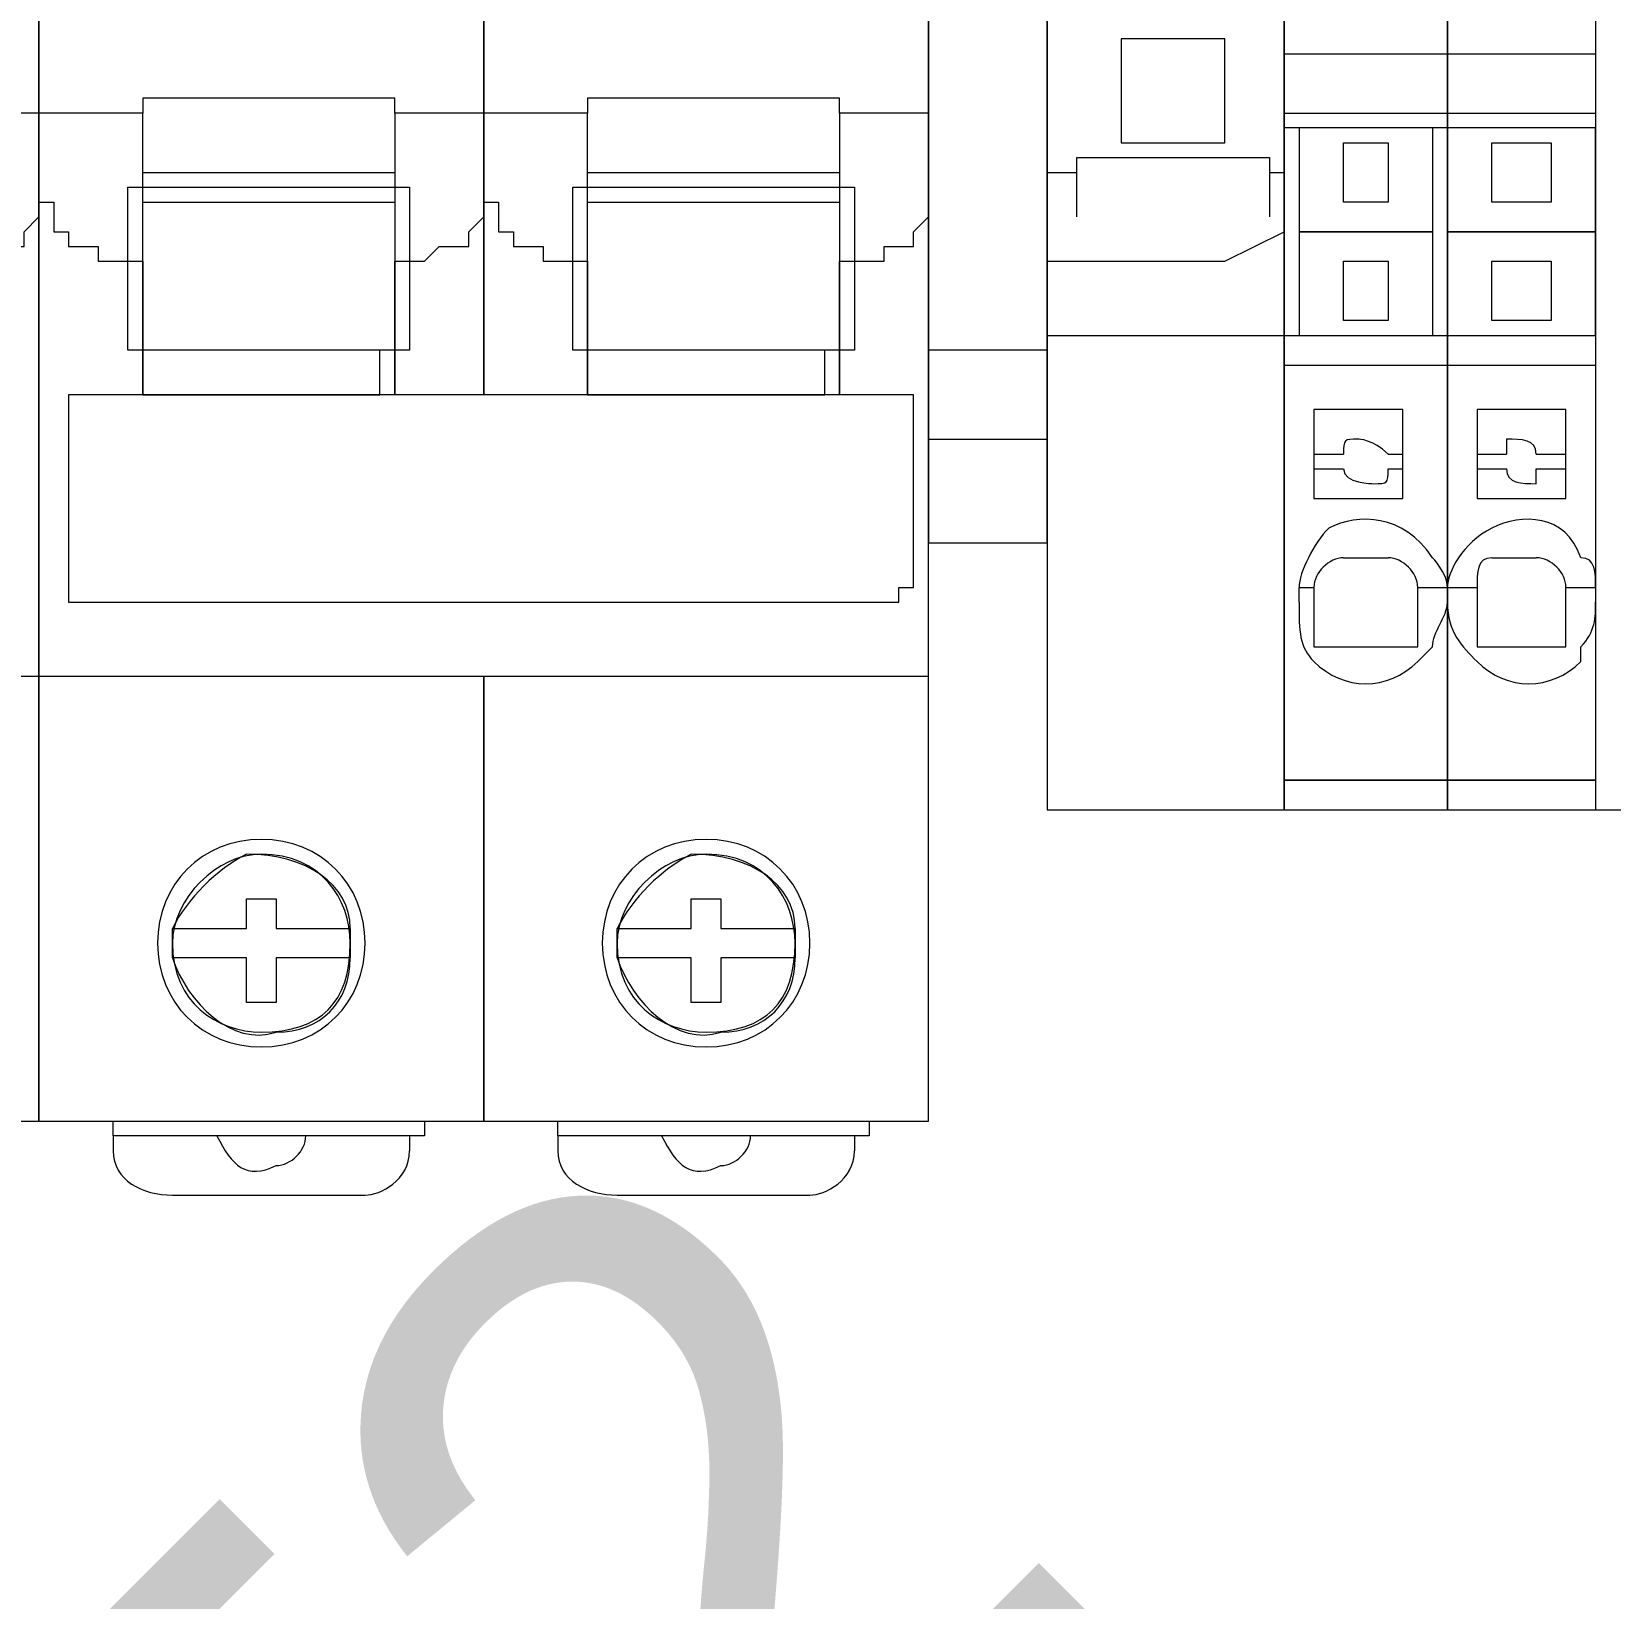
# Model space of a CAD drawing. Header units: millimetres. Extents: x 1004 to 59588, y 686 to 38112.
# Drawn here: x 17898.6 to 17961.3, y 12332.8 to 12395 of the extents above; entities that cross this region are included whole.
import ezdxf

# ---------------------------------------------------------------- set-up
doc = ezdxf.new("R2010")
doc.units = ezdxf.units.MM
doc.layers.add('PDF4_Geometry', color=7, linetype='Continuous')
doc.layers.add('PDF4_Text', color=7, linetype='Continuous')
doc.styles.add('PDF Arial', font='arial.ttf')

msp = doc.modelspace()

# ---------------------------------------------------------------- linework, layer by layer
at = {"layer": 'PDF4_Geometry', "lineweight": 0}
for points in [[(17863.635, 12412.359), (17881.282, 12412.359), (17881.282, 12391.771), (17881.282, 12380.595), (17881.282, 12391.771), (17881.282, 12412.359), (17898.929, 12412.359), (17916.576, 12412.359), (17916.576, 12391.771), (17916.576, 12412.359), (17916.576, 12414.124), (17916.576, 12432.359), (17898.929, 12432.359), (17898.929, 12351.771), (17898.929, 12432.359), (17881.282, 12432.359), (17881.282, 12414.124), (17898.929, 12414.124), (17916.576, 12414.124), (17916.576, 12412.359), (17934.223, 12412.359)], [(17934.223, 12369.418), (17916.576, 12369.418), (17916.576, 12351.771), (17934.223, 12351.771), (17934.223, 12432.359), (17916.576, 12432.359), (17916.576, 12414.124), (17934.223, 12414.124)], [(17948.341, 12394.124), (17954.811, 12394.124), (17960.694, 12394.124)], [(17913.047, 12391.771), (17913.047, 12392.359), (17903.047, 12392.359), (17903.047, 12391.771)], [(17930.694, 12391.771), (17930.694, 12392.359), (17920.694, 12392.359), (17920.694, 12391.771)], [(17898.929, 12390.595), (17898.929, 12390.006), (17898.929, 12389.418), (17898.929, 12388.83), (17898.929, 12388.242), (17899.517, 12388.242), (17899.517, 12387.654), (17899.517, 12387.065), (17900.106, 12387.065), (17900.106, 12386.477), (17900.694, 12386.477), (17901.282, 12386.477), (17901.282, 12385.889), (17901.87, 12385.889), (17902.459, 12385.889), (17903.047, 12385.889), (17903.047, 12380.595), (17903.047, 12385.889), (17903.047, 12391.771), (17898.929, 12391.771)], [(17934.223, 12391.771), (17934.223, 12391.183), (17934.223, 12390.595)], [(17948.341, 12391.771), (17954.811, 12391.771), (17960.694, 12391.771)], [(17938.929, 12382.948), (17948.341, 12382.948), (17954.811, 12382.948), (17960.694, 12382.948), (17960.694, 12387.065), (17954.811, 12387.065), (17960.694, 12387.065), (17960.694, 12391.183), (17954.811, 12391.183), (17948.341, 12391.183)], [(17948.929, 12391.183), (17948.929, 12387.065), (17948.929, 12382.948)], [(17954.223, 12391.183), (17954.223, 12387.065), (17954.223, 12382.948)], [(17954.811, 12391.183), (17954.811, 12387.065), (17954.811, 12382.948)], [(17898.929, 12390.595), (17898.929, 12390.595)], [(17898.929, 12390.595), (17898.929, 12390.595)], [(17898.929, 12390.595), (17898.929, 12390.595)], [(17916.576, 12390.595), (17916.576, 12390.595)], [(17916.576, 12390.595), (17916.576, 12390.595)], [(17934.223, 12390.595), (17934.223, 12390.595)], [(17934.223, 12390.595), (17934.223, 12390.595)], [(17898.929, 12390.006), (17898.929, 12390.006)], [(17898.929, 12390.006), (17898.929, 12390.006)], [(17898.929, 12390.006), (17898.929, 12390.006)], [(17916.576, 12390.006), (17916.576, 12390.006)], [(17916.576, 12390.006), (17916.576, 12390.006)], [(17916.576, 12390.006), (17916.576, 12390.006)], [(17934.223, 12390.006), (17934.223, 12390.006)], [(17934.223, 12390.006), (17934.223, 12390.006)], [(17940.106, 12387.654), (17940.106, 12390.006), (17947.753, 12390.006), (17947.753, 12387.654)], [(17898.929, 12389.418), (17898.929, 12389.418)], [(17898.929, 12389.418), (17898.929, 12389.418)], [(17898.929, 12389.418), (17898.929, 12389.418)], [(17903.047, 12389.418), (17913.047, 12389.418)], [(17916.576, 12389.418), (17916.576, 12389.418)], [(17916.576, 12389.418), (17916.576, 12389.418)], [(17916.576, 12389.418), (17916.576, 12389.418)], [(17920.694, 12389.418), (17930.694, 12389.418)], [(17934.223, 12389.418), (17934.223, 12389.418)], [(17938.929, 12389.418), (17940.106, 12389.418)], [(17947.753, 12389.418), (17948.341, 12389.418)], [(17898.929, 12388.83), (17898.929, 12388.83)], [(17898.929, 12388.83), (17898.929, 12388.83)], [(17898.929, 12388.83), (17898.929, 12388.83)], [(17898.929, 12388.83), (17898.929, 12388.83)], [(17903.047, 12382.359), (17902.459, 12382.359), (17902.459, 12388.83), (17913.635, 12388.83), (17913.635, 12382.359), (17913.047, 12382.359), (17912.459, 12382.359), (17903.047, 12382.359), (17903.047, 12380.595), (17912.459, 12380.595), (17912.459, 12382.359)], [(17903.047, 12388.83), (17913.047, 12388.83)], [(17916.576, 12388.83), (17916.576, 12388.83)], [(17916.576, 12388.83), (17916.576, 12388.83)], [(17916.576, 12388.83), (17916.576, 12388.83)], [(17916.576, 12388.83), (17916.576, 12388.83)], [(17920.694, 12382.359), (17920.106, 12382.359), (17920.106, 12388.83), (17931.282, 12388.83), (17931.282, 12382.359), (17930.694, 12382.359), (17930.106, 12382.359), (17920.694, 12382.359), (17920.694, 12380.595), (17930.106, 12380.595), (17930.106, 12382.359)], [(17920.694, 12388.83), (17930.694, 12388.83)], [(17934.223, 12388.83), (17934.223, 12388.83)], [(17934.223, 12388.83), (17934.223, 12388.83)], [(17898.929, 12388.242), (17898.929, 12388.242)], [(17898.929, 12388.242), (17898.929, 12388.242)], [(17898.929, 12388.242), (17898.929, 12388.242)], [(17903.047, 12388.242), (17913.047, 12388.242)], [(17916.576, 12388.242), (17916.576, 12388.242)], [(17916.576, 12388.242), (17916.576, 12388.242)], [(17916.576, 12388.242), (17916.576, 12388.242)], [(17920.694, 12388.242), (17930.694, 12388.242)], [(17934.223, 12388.242), (17934.223, 12388.242)], [(17934.223, 12388.242), (17934.223, 12388.242)], [(17898.929, 12387.654), (17898.929, 12387.654)], [(17898.929, 12387.654), (17898.929, 12387.654)], [(17899.517, 12387.654), (17899.517, 12387.654)], [(17899.517, 12387.654), (17899.517, 12387.654)], [(17916.576, 12387.654), (17916.576, 12387.654)], [(17916.576, 12387.654), (17916.576, 12387.654)], [(17917.164, 12387.654), (17917.164, 12387.654)], [(17917.164, 12387.654), (17917.164, 12387.654)], [(17934.223, 12387.654), (17934.223, 12387.654)], [(17934.223, 12387.654), (17934.223, 12387.654)], [(17899.517, 12387.065), (17899.517, 12387.065)], [(17899.517, 12387.065), (17899.517, 12387.065)], [(17915.988, 12387.065), (17915.988, 12387.065)], [(17915.988, 12387.065), (17915.988, 12387.065)], [(17915.988, 12387.065), (17915.988, 12387.065)], [(17917.164, 12387.065), (17917.164, 12387.065)], [(17917.164, 12387.065), (17917.164, 12387.065)], [(17933.635, 12387.065), (17933.635, 12387.065)], [(17933.635, 12387.065), (17933.635, 12387.065)], [(17933.635, 12387.065), (17933.635, 12387.065)], [(17938.929, 12385.889), (17945.988, 12385.889), (17948.341, 12387.065)], [(17900.106, 12386.477), (17900.106, 12386.477)], [(17900.106, 12386.477), (17900.106, 12386.477)], [(17900.694, 12386.477), (17900.694, 12386.477)], [(17900.694, 12386.477), (17900.694, 12386.477)], [(17914.811, 12386.477), (17914.811, 12386.477)], [(17915.4, 12386.477), (17915.4, 12386.477)], [(17915.4, 12386.477), (17915.4, 12386.477)], [(17915.4, 12386.477), (17915.4, 12386.477)], [(17917.753, 12386.477), (17917.753, 12386.477)], [(17917.753, 12386.477), (17917.753, 12386.477)], [(17918.341, 12386.477), (17918.341, 12386.477)], [(17918.341, 12386.477), (17918.341, 12386.477)], [(17932.459, 12386.477), (17932.459, 12386.477)], [(17933.047, 12386.477), (17933.047, 12386.477)], [(17933.047, 12386.477), (17933.047, 12386.477)], [(17933.047, 12386.477), (17933.047, 12386.477)], [(17901.282, 12385.889), (17901.282, 12385.889)], [(17901.87, 12385.889), (17901.87, 12385.889)], [(17902.459, 12385.889), (17902.459, 12385.889)], [(17903.047, 12385.889), (17903.047, 12385.889)], [(17913.047, 12385.889), (17913.047, 12385.889)], [(17913.047, 12385.889), (17913.047, 12385.889)], [(17913.635, 12385.889), (17913.635, 12385.889)], [(17914.223, 12385.889), (17914.223, 12385.889)], [(17914.223, 12385.889), (17914.223, 12385.889)], [(17918.929, 12385.889), (17918.929, 12385.889)], [(17919.517, 12385.889), (17919.517, 12385.889)], [(17920.106, 12385.889), (17920.106, 12385.889)], [(17920.694, 12385.889), (17920.694, 12385.889)], [(17930.694, 12385.889), (17930.694, 12385.889)], [(17930.694, 12385.889), (17930.694, 12385.889)], [(17931.282, 12385.889), (17931.282, 12385.889)], [(17931.87, 12385.889), (17931.87, 12385.889)], [(17903.047, 12382.359), (17903.047, 12382.359)], [(17920.694, 12382.359), (17920.694, 12382.359)], [(17948.341, 12381.771), (17954.811, 12381.771), (17960.694, 12381.771)], [(17949.517, 12378.242), (17950.694, 12378.242)], [(17950.694, 12378.242), (17950.694, 12378.242)], [(17950.694, 12378.242), (17950.694, 12378.242)], [(17950.694, 12378.242), (17950.694, 12378.242)], [(17950.694, 12378.242), (17950.694, 12378.242)], [(17950.694, 12378.242), (17950.694, 12378.242)], [(17950.694, 12378.242), (17950.694, 12378.242)], [(17950.694, 12378.242), (17950.694, 12378.242)], [(17950.694, 12378.242), (17950.694, 12378.242)], [(17950.694, 12378.242), (17950.694, 12378.242)], [(17950.694, 12378.242), (17950.694, 12378.242)], [(17950.694, 12378.242), (17950.694, 12378.242)], [(17950.694, 12378.242), (17950.694, 12378.242)], [(17950.694, 12378.242), (17950.694, 12378.242)], [(17950.694, 12378.242), (17950.694, 12378.242)], [(17950.694, 12378.242), (17950.694, 12378.242)], [(17950.694, 12378.242), (17950.694, 12378.242)], [(17950.694, 12378.242), (17950.694, 12378.242)], [(17950.694, 12378.242), (17950.694, 12378.242)], [(17950.694, 12378.242), (17950.694, 12378.242)], [(17950.694, 12378.242), (17950.694, 12378.242)], [(17950.694, 12378.242), (17950.694, 12378.242)], [(17950.694, 12378.242), (17950.694, 12378.242)], [(17950.694, 12378.242), (17950.694, 12378.242)], [(17950.694, 12378.242), (17950.694, 12378.242)], [(17950.694, 12378.242), (17950.694, 12378.242)], [(17950.694, 12378.242), (17950.694, 12378.242)], [(17950.694, 12378.242), (17950.694, 12378.242)], [(17950.694, 12378.242), (17950.694, 12378.242)], [(17950.694, 12378.242), (17950.694, 12378.242)], [(17950.694, 12378.242), (17950.694, 12378.242)], [(17950.694, 12378.242), (17950.694, 12378.242)], [(17950.694, 12378.242), (17950.694, 12378.242)], [(17950.694, 12378.242), (17950.694, 12378.242)], [(17950.694, 12378.242), (17950.694, 12378.242)], [(17950.694, 12378.242), (17950.694, 12378.242)], [(17950.694, 12378.242), (17950.694, 12378.242)], [(17950.694, 12378.242), (17950.694, 12378.242)], [(17950.694, 12378.242), (17950.694, 12378.242)], [(17950.694, 12378.242), (17950.694, 12378.242)], [(17950.694, 12378.242), (17950.694, 12378.242)], [(17950.694, 12378.242), (17950.694, 12378.242)], [(17950.694, 12378.242), (17950.694, 12378.242)], [(17950.694, 12378.242), (17950.694, 12378.242)], [(17950.694, 12378.242), (17950.694, 12378.242)], [(17950.694, 12378.242), (17950.694, 12378.242)], [(17950.694, 12378.242), (17950.694, 12378.242)], [(17950.694, 12378.242), (17950.694, 12378.242)], [(17950.694, 12378.242), (17950.694, 12378.242)], [(17950.694, 12378.242), (17950.694, 12378.242)], [(17950.694, 12378.242), (17950.694, 12378.242)], [(17950.694, 12378.242), (17950.694, 12378.242)], [(17950.694, 12378.242), (17950.694, 12378.242)], [(17950.694, 12378.242), (17950.694, 12378.242)], [(17950.694, 12378.242), (17950.694, 12378.242)], [(17950.694, 12378.242), (17950.694, 12378.242)], [(17950.694, 12378.242), (17950.694, 12378.242)], [(17950.694, 12378.242), (17950.694, 12378.242)], [(17950.694, 12378.242), (17950.694, 12378.242)], [(17950.694, 12378.242), (17950.694, 12378.242)], [(17950.694, 12378.242), (17950.694, 12378.242)], [(17950.694, 12378.242), (17950.694, 12378.242)], [(17950.694, 12378.242), (17950.694, 12378.242)], [(17950.694, 12378.242), (17950.694, 12378.242)], [(17950.694, 12378.242), (17950.694, 12378.242)], [(17950.694, 12378.242), (17950.694, 12378.242)], [(17950.694, 12378.242), (17950.694, 12378.242)], [(17950.694, 12378.242), (17950.694, 12378.242)], [(17950.694, 12378.242), (17950.694, 12378.242)], [(17950.694, 12378.242), (17950.694, 12378.242)], [(17950.694, 12378.242), (17950.694, 12378.242)], [(17950.694, 12378.242), (17950.694, 12378.242)], [(17950.694, 12378.242), (17950.694, 12378.242)], [(17950.694, 12378.242), (17950.694, 12378.242)], [(17950.694, 12378.242), (17950.694, 12378.242)], [(17950.694, 12378.242), (17950.694, 12378.242)], [(17950.694, 12378.242), (17950.694, 12378.242)], [(17950.694, 12378.242), (17950.694, 12378.242)], [(17950.694, 12378.242), (17950.694, 12378.242)], [(17950.694, 12378.242), (17950.694, 12378.242)], [(17950.694, 12378.242), (17950.694, 12378.242)], [(17952.459, 12378.242), (17953.047, 12378.242)], [(17952.459, 12378.242), (17952.459, 12378.242)], [(17952.459, 12378.242), (17952.459, 12378.242)], [(17952.459, 12378.242), (17952.459, 12378.242)], [(17952.459, 12378.242), (17952.459, 12378.242)], [(17952.459, 12378.242), (17952.459, 12378.242)], [(17952.459, 12378.242), (17952.459, 12378.242)], [(17952.459, 12378.242), (17952.459, 12378.242)], [(17952.459, 12378.242), (17952.459, 12378.242)], [(17952.459, 12378.242), (17952.459, 12378.242)], [(17952.459, 12378.242), (17952.459, 12378.242)], [(17952.459, 12378.242), (17952.459, 12378.242)], [(17952.459, 12378.242), (17952.459, 12378.242)], [(17952.459, 12378.242), (17952.459, 12378.242)], [(17952.459, 12378.242), (17952.459, 12378.242)], [(17952.459, 12378.242), (17952.459, 12378.242)], [(17952.459, 12378.242), (17952.459, 12378.242)], [(17952.459, 12378.242), (17952.459, 12378.242)], [(17952.459, 12378.242), (17952.459, 12378.242)], [(17952.459, 12378.242), (17952.459, 12378.242)], [(17952.459, 12378.242), (17952.459, 12378.242)], [(17952.459, 12378.242), (17952.459, 12378.242)], [(17952.459, 12378.242), (17952.459, 12378.242)], [(17952.459, 12378.242), (17952.459, 12378.242)], [(17952.459, 12378.242), (17952.459, 12378.242)], [(17952.459, 12378.242), (17952.459, 12378.242)], [(17952.459, 12378.242), (17952.459, 12378.242)], [(17952.459, 12378.242), (17952.459, 12378.242)], [(17952.459, 12378.242), (17952.459, 12378.242)], [(17952.459, 12378.242), (17952.459, 12378.242)], [(17952.459, 12378.242), (17952.459, 12378.242)], [(17952.459, 12378.242), (17952.459, 12378.242)], [(17952.459, 12378.242), (17952.459, 12378.242)], [(17952.459, 12378.242), (17952.459, 12378.242)], [(17952.459, 12378.242), (17952.459, 12378.242)], [(17952.459, 12378.242), (17952.459, 12378.242)], [(17952.459, 12378.242), (17952.459, 12378.242)], [(17952.459, 12378.242), (17952.459, 12378.242)], [(17952.459, 12378.242), (17952.459, 12378.242)], [(17952.459, 12378.242), (17952.459, 12378.242)], [(17952.459, 12378.242), (17952.459, 12378.242)], [(17952.459, 12378.242), (17952.459, 12378.242)], [(17952.459, 12378.242), (17952.459, 12378.242)], [(17952.459, 12378.242), (17952.459, 12378.242)], [(17952.459, 12378.242), (17952.459, 12378.242)], [(17952.459, 12378.242), (17952.459, 12378.242)], [(17952.459, 12378.242), (17952.459, 12378.242)], [(17952.459, 12378.242), (17952.459, 12378.242)], [(17952.459, 12378.242), (17952.459, 12378.242)], [(17952.459, 12378.242), (17952.459, 12378.242)], [(17952.459, 12378.242), (17952.459, 12378.242)], [(17952.459, 12378.242), (17952.459, 12378.242)], [(17952.459, 12378.242), (17952.459, 12378.242)], [(17952.459, 12378.242), (17952.459, 12378.242)], [(17952.459, 12378.242), (17952.459, 12378.242)], [(17952.459, 12378.242), (17952.459, 12378.242)], [(17952.459, 12378.242), (17952.459, 12378.242)], [(17952.459, 12378.242), (17952.459, 12378.242)], [(17952.459, 12378.242), (17952.459, 12378.242)], [(17952.459, 12378.242), (17952.459, 12378.242)], [(17952.459, 12378.242), (17952.459, 12378.242)], [(17952.459, 12378.242), (17952.459, 12378.242)], [(17952.459, 12378.242), (17952.459, 12378.242)], [(17952.459, 12378.242), (17952.459, 12378.242)], [(17952.459, 12378.242), (17952.459, 12378.242)], [(17952.459, 12378.242), (17952.459, 12378.242)], [(17952.459, 12378.242), (17952.459, 12378.242)], [(17952.459, 12378.242), (17952.459, 12378.242)], [(17952.459, 12378.242), (17952.459, 12378.242)], [(17952.459, 12378.242), (17952.459, 12378.242)], [(17952.459, 12378.242), (17952.459, 12378.242)], [(17952.459, 12378.242), (17952.459, 12378.242)], [(17952.459, 12378.242), (17952.459, 12378.242)], [(17952.459, 12378.242), (17952.459, 12378.242)], [(17952.459, 12378.242), (17952.459, 12378.242)], [(17952.459, 12378.242), (17952.459, 12378.242)], [(17952.459, 12378.242), (17952.459, 12378.242)], [(17952.459, 12378.242), (17952.459, 12378.242)], [(17952.459, 12378.242), (17952.459, 12378.242)], [(17952.459, 12378.242), (17952.459, 12378.242)], [(17952.459, 12378.242), (17952.459, 12378.242)], [(17955.988, 12378.242), (17956.576, 12378.242), (17957.164, 12378.242)], [(17956.576, 12378.242), (17956.576, 12378.242)], [(17956.576, 12378.242), (17956.576, 12378.242)], [(17956.576, 12378.242), (17956.576, 12378.242)], [(17956.576, 12378.242), (17956.576, 12378.242)], [(17956.576, 12378.242), (17956.576, 12378.242)], [(17956.576, 12378.242), (17956.576, 12378.242)], [(17956.576, 12378.242), (17956.576, 12378.242)], [(17956.576, 12378.242), (17956.576, 12378.242)], [(17956.576, 12378.242), (17956.576, 12378.242)], [(17956.576, 12378.242), (17956.576, 12378.242)], [(17956.576, 12378.242), (17956.576, 12378.242)], [(17956.576, 12378.242), (17956.576, 12378.242)], [(17956.576, 12378.242), (17956.576, 12378.242)], [(17956.576, 12378.242), (17956.576, 12378.242)], [(17956.576, 12378.242), (17956.576, 12378.242)], [(17956.576, 12378.242), (17956.576, 12378.242)], [(17956.576, 12378.242), (17956.576, 12378.242)], [(17956.576, 12378.242), (17956.576, 12378.242)], [(17956.576, 12378.242), (17956.576, 12378.242)], [(17956.576, 12378.242), (17956.576, 12378.242)], [(17956.576, 12378.242), (17956.576, 12378.242)], [(17956.576, 12378.242), (17956.576, 12378.242)], [(17956.576, 12378.242), (17956.576, 12378.242)], [(17956.576, 12378.242), (17956.576, 12378.242)], [(17956.576, 12378.242), (17956.576, 12378.242)], [(17956.576, 12378.242), (17956.576, 12378.242)], [(17956.576, 12378.242), (17956.576, 12378.242)], [(17956.576, 12378.242), (17956.576, 12378.242)], [(17956.576, 12378.242), (17956.576, 12378.242)], [(17956.576, 12378.242), (17956.576, 12378.242)], [(17956.576, 12378.242), (17956.576, 12378.242)], [(17956.576, 12378.242), (17956.576, 12378.242)], [(17956.576, 12378.242), (17956.576, 12378.242)], [(17956.576, 12378.242), (17956.576, 12378.242)], [(17956.576, 12378.242), (17956.576, 12378.242)], [(17956.576, 12378.242), (17956.576, 12378.242)], [(17956.576, 12378.242), (17956.576, 12378.242)], [(17956.576, 12378.242), (17956.576, 12378.242)], [(17956.576, 12378.242), (17956.576, 12378.242)], [(17956.576, 12378.242), (17956.576, 12378.242)], [(17956.576, 12378.242), (17956.576, 12378.242)], [(17956.576, 12378.242), (17956.576, 12378.242)], [(17956.576, 12378.242), (17956.576, 12378.242)], [(17956.576, 12378.242), (17956.576, 12378.242)], [(17956.576, 12378.242), (17956.576, 12378.242)], [(17956.576, 12378.242), (17956.576, 12378.242)], [(17956.576, 12378.242), (17956.576, 12378.242)], [(17956.576, 12378.242), (17956.576, 12378.242)], [(17956.576, 12378.242), (17956.576, 12378.242)], [(17956.576, 12378.242), (17956.576, 12378.242)], [(17956.576, 12378.242), (17956.576, 12378.242)], [(17956.576, 12378.242), (17956.576, 12378.242)], [(17956.576, 12378.242), (17956.576, 12378.242)], [(17956.576, 12378.242), (17956.576, 12378.242)], [(17956.576, 12378.242), (17956.576, 12378.242)], [(17956.576, 12378.242), (17956.576, 12378.242)], [(17956.576, 12378.242), (17956.576, 12378.242)], [(17956.576, 12378.242), (17956.576, 12378.242)], [(17956.576, 12378.242), (17956.576, 12378.242)], [(17956.576, 12378.242), (17956.576, 12378.242)], [(17956.576, 12378.242), (17956.576, 12378.242)], [(17956.576, 12378.242), (17956.576, 12378.242)], [(17956.576, 12378.242), (17956.576, 12378.242)], [(17956.576, 12378.242), (17956.576, 12378.242)], [(17956.576, 12378.242), (17956.576, 12378.242)], [(17956.576, 12378.242), (17956.576, 12378.242)], [(17956.576, 12378.242), (17956.576, 12378.242)], [(17956.576, 12378.242), (17956.576, 12378.242)], [(17956.576, 12378.242), (17956.576, 12378.242)], [(17956.576, 12378.242), (17956.576, 12378.242)], [(17956.576, 12378.242), (17956.576, 12378.242)], [(17956.576, 12378.242), (17956.576, 12378.242)], [(17956.576, 12378.242), (17956.576, 12378.242)], [(17956.576, 12378.242), (17956.576, 12378.242)], [(17956.576, 12378.242), (17956.576, 12378.242)], [(17956.576, 12378.242), (17956.576, 12378.242)], [(17956.576, 12378.242), (17956.576, 12378.242)], [(17956.576, 12378.242), (17956.576, 12378.242)], [(17957.164, 12378.242), (17957.164, 12378.242)], [(17958.341, 12378.242), (17958.929, 12378.242), (17959.517, 12378.242)], [(17958.341, 12378.242), (17958.341, 12378.242)], [(17958.341, 12378.242), (17958.341, 12378.242)], [(17958.341, 12378.242), (17958.341, 12378.242)], [(17958.341, 12378.242), (17958.341, 12378.242)], [(17958.341, 12378.242), (17958.341, 12378.242)], [(17958.341, 12378.242), (17958.341, 12378.242)], [(17958.341, 12378.242), (17958.341, 12378.242)], [(17958.341, 12378.242), (17958.341, 12378.242)], [(17958.341, 12378.242), (17958.341, 12378.242)], [(17958.341, 12378.242), (17958.341, 12378.242)], [(17958.341, 12378.242), (17958.341, 12378.242)], [(17958.341, 12378.242), (17958.341, 12378.242)], [(17958.341, 12378.242), (17958.341, 12378.242)], [(17958.341, 12378.242), (17958.341, 12378.242)], [(17958.341, 12378.242), (17958.341, 12378.242)], [(17958.341, 12378.242), (17958.341, 12378.242)], [(17958.341, 12378.242), (17958.341, 12378.242)], [(17958.341, 12378.242), (17958.341, 12378.242)], [(17958.341, 12378.242), (17958.341, 12378.242)], [(17958.341, 12378.242), (17958.341, 12378.242)], [(17958.341, 12378.242), (17958.341, 12378.242)], [(17958.341, 12378.242), (17958.341, 12378.242)], [(17958.341, 12378.242), (17958.341, 12378.242)], [(17958.341, 12378.242), (17958.341, 12378.242)], [(17958.341, 12378.242), (17958.341, 12378.242)], [(17958.341, 12378.242), (17958.341, 12378.242)], [(17958.341, 12378.242), (17958.341, 12378.242)], [(17958.341, 12378.242), (17958.341, 12378.242)], [(17958.341, 12378.242), (17958.341, 12378.242)], [(17958.341, 12378.242), (17958.341, 12378.242)], [(17958.341, 12378.242), (17958.341, 12378.242)], [(17958.929, 12378.242), (17958.929, 12378.242)], [(17958.929, 12378.242), (17958.929, 12378.242)], [(17958.929, 12378.242), (17958.929, 12378.242)], [(17958.929, 12378.242), (17958.929, 12378.242)], [(17958.929, 12378.242), (17958.929, 12378.242)], [(17958.929, 12378.242), (17958.929, 12378.242)], [(17958.929, 12378.242), (17958.929, 12378.242)], [(17958.929, 12378.242), (17958.929, 12378.242)], [(17958.929, 12378.242), (17958.929, 12378.242)], [(17958.929, 12378.242), (17958.929, 12378.242)], [(17958.929, 12378.242), (17958.929, 12378.242)], [(17958.929, 12378.242), (17958.929, 12378.242)], [(17958.929, 12378.242), (17958.929, 12378.242)], [(17958.929, 12378.242), (17958.929, 12378.242)], [(17958.929, 12378.242), (17958.929, 12378.242)], [(17958.929, 12378.242), (17958.929, 12378.242)], [(17958.929, 12378.242), (17958.929, 12378.242)], [(17958.929, 12378.242), (17958.929, 12378.242)], [(17958.929, 12378.242), (17958.929, 12378.242)], [(17958.929, 12378.242), (17958.929, 12378.242)], [(17958.929, 12378.242), (17958.929, 12378.242)], [(17958.929, 12378.242), (17958.929, 12378.242)], [(17958.929, 12378.242), (17958.929, 12378.242)], [(17958.929, 12378.242), (17958.929, 12378.242)], [(17958.929, 12378.242), (17958.929, 12378.242)], [(17958.929, 12378.242), (17958.929, 12378.242)], [(17958.929, 12378.242), (17958.929, 12378.242)], [(17958.929, 12378.242), (17958.929, 12378.242)], [(17958.929, 12378.242), (17958.929, 12378.242)], [(17958.929, 12378.242), (17958.929, 12378.242)], [(17958.929, 12378.242), (17958.929, 12378.242)], [(17958.929, 12378.242), (17958.929, 12378.242)], [(17958.929, 12378.242), (17958.929, 12378.242)], [(17958.929, 12378.242), (17958.929, 12378.242)], [(17958.929, 12378.242), (17958.929, 12378.242)], [(17958.929, 12378.242), (17958.929, 12378.242)], [(17958.929, 12378.242), (17958.929, 12378.242)], [(17958.929, 12378.242), (17958.929, 12378.242)], [(17958.929, 12378.242), (17958.929, 12378.242)], [(17958.929, 12378.242), (17958.929, 12378.242)], [(17958.929, 12378.242), (17958.929, 12378.242)], [(17958.929, 12378.242), (17958.929, 12378.242)], [(17958.929, 12378.242), (17958.929, 12378.242)], [(17958.929, 12378.242), (17958.929, 12378.242)], [(17958.929, 12378.242), (17958.929, 12378.242)], [(17958.929, 12378.242), (17958.929, 12378.242)], [(17958.929, 12378.242), (17958.929, 12378.242)], [(17958.929, 12378.242), (17958.929, 12378.242)], [(17949.517, 12377.654), (17950.694, 12377.654)], [(17950.694, 12377.654), (17950.694, 12377.654)], [(17950.694, 12377.654), (17950.694, 12377.654)], [(17950.694, 12377.654), (17950.694, 12377.654)], [(17950.694, 12377.654), (17950.694, 12377.654)], [(17950.694, 12377.654), (17950.694, 12377.654)], [(17950.694, 12377.654), (17950.694, 12377.654)], [(17950.694, 12377.654), (17950.694, 12377.654)], [(17950.694, 12377.654), (17950.694, 12377.654)], [(17950.694, 12377.654), (17950.694, 12377.654)], [(17950.694, 12377.654), (17950.694, 12377.654)], [(17950.694, 12377.654), (17950.694, 12377.654)], [(17950.694, 12377.654), (17950.694, 12377.654)], [(17950.694, 12377.654), (17950.694, 12377.654)], [(17950.694, 12377.654), (17950.694, 12377.654)], [(17950.694, 12377.654), (17950.694, 12377.654)], [(17950.694, 12377.654), (17950.694, 12377.654)], [(17950.694, 12377.654), (17950.694, 12377.654)], [(17950.694, 12377.654), (17950.694, 12377.654)], [(17950.694, 12377.654), (17950.694, 12377.654)], [(17950.694, 12377.654), (17950.694, 12377.654)], [(17950.694, 12377.654), (17950.694, 12377.654)], [(17950.694, 12377.654), (17950.694, 12377.654)], [(17950.694, 12377.654), (17950.694, 12377.654)], [(17950.694, 12377.654), (17950.694, 12377.654)], [(17950.694, 12377.654), (17950.694, 12377.654)], [(17950.694, 12377.654), (17950.694, 12377.654)], [(17950.694, 12377.654), (17950.694, 12377.654)], [(17950.694, 12377.654), (17950.694, 12377.654)], [(17950.694, 12377.654), (17950.694, 12377.654)], [(17950.694, 12377.654), (17950.694, 12377.654)], [(17950.694, 12377.654), (17950.694, 12377.654)], [(17950.694, 12377.654), (17950.694, 12377.654)], [(17950.694, 12377.654), (17950.694, 12377.654)], [(17950.694, 12377.654), (17950.694, 12377.654)], [(17950.694, 12377.654), (17950.694, 12377.654)], [(17950.694, 12377.654), (17950.694, 12377.654)], [(17950.694, 12377.654), (17950.694, 12377.654)], [(17950.694, 12377.654), (17950.694, 12377.654)], [(17950.694, 12377.654), (17950.694, 12377.654)], [(17950.694, 12377.654), (17950.694, 12377.654)], [(17950.694, 12377.654), (17950.694, 12377.654)], [(17950.694, 12377.654), (17950.694, 12377.654)], [(17950.694, 12377.654), (17950.694, 12377.654)], [(17950.694, 12377.654), (17950.694, 12377.654)], [(17950.694, 12377.654), (17950.694, 12377.654)], [(17950.694, 12377.654), (17950.694, 12377.654)], [(17950.694, 12377.654), (17950.694, 12377.654)], [(17950.694, 12377.654), (17950.694, 12377.654)], [(17950.694, 12377.654), (17950.694, 12377.654)], [(17950.694, 12377.654), (17950.694, 12377.654)], [(17950.694, 12377.654), (17950.694, 12377.654)], [(17950.694, 12377.654), (17950.694, 12377.654)], [(17950.694, 12377.654), (17950.694, 12377.654)], [(17950.694, 12377.654), (17950.694, 12377.654)], [(17950.694, 12377.654), (17950.694, 12377.654)], [(17950.694, 12377.654), (17950.694, 12377.654)], [(17950.694, 12377.654), (17950.694, 12377.654)], [(17950.694, 12377.654), (17950.694, 12377.654)], [(17950.694, 12377.654), (17950.694, 12377.654)], [(17950.694, 12377.654), (17950.694, 12377.654)], [(17950.694, 12377.654), (17950.694, 12377.654)], [(17950.694, 12377.654), (17950.694, 12377.654)], [(17950.694, 12377.654), (17950.694, 12377.654)], [(17950.694, 12377.654), (17950.694, 12377.654)], [(17950.694, 12377.654), (17950.694, 12377.654)], [(17950.694, 12377.654), (17950.694, 12377.654)], [(17950.694, 12377.654), (17950.694, 12377.654)], [(17950.694, 12377.654), (17950.694, 12377.654)], [(17950.694, 12377.654), (17950.694, 12377.654)], [(17950.694, 12377.654), (17950.694, 12377.654)], [(17950.694, 12377.654), (17950.694, 12377.654)], [(17950.694, 12377.654), (17950.694, 12377.654)], [(17950.694, 12377.654), (17950.694, 12377.654)], [(17950.694, 12377.654), (17950.694, 12377.654)], [(17950.694, 12377.654), (17950.694, 12377.654)], [(17950.694, 12377.654), (17950.694, 12377.654)], [(17950.694, 12377.654), (17950.694, 12377.654)], [(17950.694, 12377.654), (17950.694, 12377.654)], [(17950.694, 12377.654), (17950.694, 12377.654)], [(17950.694, 12377.654), (17950.694, 12377.654)], [(17952.459, 12377.654), (17953.047, 12377.654)], [(17952.459, 12377.654), (17952.459, 12377.654)], [(17952.459, 12377.654), (17952.459, 12377.654)], [(17952.459, 12377.654), (17952.459, 12377.654)], [(17952.459, 12377.654), (17952.459, 12377.654)], [(17952.459, 12377.654), (17952.459, 12377.654)], [(17952.459, 12377.654), (17952.459, 12377.654)], [(17952.459, 12377.654), (17952.459, 12377.654)], [(17952.459, 12377.654), (17952.459, 12377.654)], [(17952.459, 12377.654), (17952.459, 12377.654)], [(17952.459, 12377.654), (17952.459, 12377.654)], [(17952.459, 12377.654), (17952.459, 12377.654)], [(17952.459, 12377.654), (17952.459, 12377.654)], [(17952.459, 12377.654), (17952.459, 12377.654)], [(17952.459, 12377.654), (17952.459, 12377.654)], [(17952.459, 12377.654), (17952.459, 12377.654)], [(17952.459, 12377.654), (17952.459, 12377.654)], [(17952.459, 12377.654), (17952.459, 12377.654)], [(17952.459, 12377.654), (17952.459, 12377.654)], [(17952.459, 12377.654), (17952.459, 12377.654)], [(17952.459, 12377.654), (17952.459, 12377.654)], [(17952.459, 12377.654), (17952.459, 12377.654)], [(17952.459, 12377.654), (17952.459, 12377.654)], [(17952.459, 12377.654), (17952.459, 12377.654)], [(17952.459, 12377.654), (17952.459, 12377.654)], [(17952.459, 12377.654), (17952.459, 12377.654)], [(17952.459, 12377.654), (17952.459, 12377.654)], [(17952.459, 12377.654), (17952.459, 12377.654)], [(17952.459, 12377.654), (17952.459, 12377.654)], [(17952.459, 12377.654), (17952.459, 12377.654)], [(17952.459, 12377.654), (17952.459, 12377.654)], [(17952.459, 12377.654), (17952.459, 12377.654)], [(17952.459, 12377.654), (17952.459, 12377.654)], [(17952.459, 12377.654), (17952.459, 12377.654)], [(17952.459, 12377.654), (17952.459, 12377.654)], [(17952.459, 12377.654), (17952.459, 12377.654)], [(17952.459, 12377.654), (17952.459, 12377.654)], [(17952.459, 12377.654), (17952.459, 12377.654)], [(17952.459, 12377.654), (17952.459, 12377.654)], [(17952.459, 12377.654), (17952.459, 12377.654)], [(17952.459, 12377.654), (17952.459, 12377.654)], [(17952.459, 12377.654), (17952.459, 12377.654)], [(17952.459, 12377.654), (17952.459, 12377.654)], [(17952.459, 12377.654), (17952.459, 12377.654)], [(17952.459, 12377.654), (17952.459, 12377.654)], [(17952.459, 12377.654), (17952.459, 12377.654)], [(17952.459, 12377.654), (17952.459, 12377.654)], [(17952.459, 12377.654), (17952.459, 12377.654)], [(17952.459, 12377.654), (17952.459, 12377.654)], [(17952.459, 12377.654), (17952.459, 12377.654)], [(17952.459, 12377.654), (17952.459, 12377.654)], [(17952.459, 12377.654), (17952.459, 12377.654)], [(17952.459, 12377.654), (17952.459, 12377.654)], [(17952.459, 12377.654), (17952.459, 12377.654)], [(17952.459, 12377.654), (17952.459, 12377.654)], [(17952.459, 12377.654), (17952.459, 12377.654)], [(17952.459, 12377.654), (17952.459, 12377.654)], [(17952.459, 12377.654), (17952.459, 12377.654)], [(17952.459, 12377.654), (17952.459, 12377.654)], [(17952.459, 12377.654), (17952.459, 12377.654)], [(17952.459, 12377.654), (17952.459, 12377.654)], [(17952.459, 12377.654), (17952.459, 12377.654)], [(17952.459, 12377.654), (17952.459, 12377.654)], [(17952.459, 12377.654), (17952.459, 12377.654)], [(17952.459, 12377.654), (17952.459, 12377.654)], [(17952.459, 12377.654), (17952.459, 12377.654)], [(17952.459, 12377.654), (17952.459, 12377.654)], [(17952.459, 12377.654), (17952.459, 12377.654)], [(17952.459, 12377.654), (17952.459, 12377.654)], [(17952.459, 12377.654), (17952.459, 12377.654)], [(17952.459, 12377.654), (17952.459, 12377.654)], [(17952.459, 12377.654), (17952.459, 12377.654)], [(17952.459, 12377.654), (17952.459, 12377.654)], [(17952.459, 12377.654), (17952.459, 12377.654)], [(17952.459, 12377.654), (17952.459, 12377.654)], [(17952.459, 12377.654), (17952.459, 12377.654)], [(17952.459, 12377.654), (17952.459, 12377.654)], [(17952.459, 12377.654), (17952.459, 12377.654)], [(17952.459, 12377.654), (17952.459, 12377.654)], [(17952.459, 12377.654), (17952.459, 12377.654)], [(17952.459, 12377.654), (17952.459, 12377.654)], [(17955.988, 12377.654), (17956.576, 12377.654), (17957.164, 12377.654)], [(17956.576, 12377.654), (17956.576, 12377.654)], [(17956.576, 12377.654), (17956.576, 12377.654)], [(17956.576, 12377.654), (17956.576, 12377.654)], [(17956.576, 12377.654), (17956.576, 12377.654)], [(17956.576, 12377.654), (17956.576, 12377.654)], [(17956.576, 12377.654), (17956.576, 12377.654)], [(17956.576, 12377.654), (17956.576, 12377.654)], [(17956.576, 12377.654), (17956.576, 12377.654)], [(17956.576, 12377.654), (17956.576, 12377.654)], [(17956.576, 12377.654), (17956.576, 12377.654)], [(17956.576, 12377.654), (17956.576, 12377.654)], [(17956.576, 12377.654), (17956.576, 12377.654)], [(17956.576, 12377.654), (17956.576, 12377.654)], [(17956.576, 12377.654), (17956.576, 12377.654)], [(17956.576, 12377.654), (17956.576, 12377.654)], [(17956.576, 12377.654), (17956.576, 12377.654)], [(17956.576, 12377.654), (17956.576, 12377.654)], [(17956.576, 12377.654), (17956.576, 12377.654)], [(17956.576, 12377.654), (17956.576, 12377.654)], [(17956.576, 12377.654), (17956.576, 12377.654)], [(17956.576, 12377.654), (17956.576, 12377.654)], [(17956.576, 12377.654), (17956.576, 12377.654)], [(17956.576, 12377.654), (17956.576, 12377.654)], [(17956.576, 12377.654), (17956.576, 12377.654)], [(17956.576, 12377.654), (17956.576, 12377.654)], [(17956.576, 12377.654), (17956.576, 12377.654)], [(17956.576, 12377.654), (17956.576, 12377.654)], [(17956.576, 12377.654), (17956.576, 12377.654)], [(17956.576, 12377.654), (17956.576, 12377.654)], [(17956.576, 12377.654), (17956.576, 12377.654)], [(17956.576, 12377.654), (17956.576, 12377.654)], [(17956.576, 12377.654), (17956.576, 12377.654)], [(17956.576, 12377.654), (17956.576, 12377.654)], [(17956.576, 12377.654), (17956.576, 12377.654)], [(17956.576, 12377.654), (17956.576, 12377.654)], [(17956.576, 12377.654), (17956.576, 12377.654)], [(17956.576, 12377.654), (17956.576, 12377.654)], [(17956.576, 12377.654), (17956.576, 12377.654)], [(17956.576, 12377.654), (17956.576, 12377.654)], [(17956.576, 12377.654), (17956.576, 12377.654)], [(17956.576, 12377.654), (17956.576, 12377.654)], [(17956.576, 12377.654), (17956.576, 12377.654)], [(17956.576, 12377.654), (17956.576, 12377.654)], [(17956.576, 12377.654), (17956.576, 12377.654)], [(17956.576, 12377.654), (17956.576, 12377.654)], [(17956.576, 12377.654), (17956.576, 12377.654)], [(17956.576, 12377.654), (17956.576, 12377.654)], [(17956.576, 12377.654), (17956.576, 12377.654)], [(17956.576, 12377.654), (17956.576, 12377.654)], [(17956.576, 12377.654), (17956.576, 12377.654)], [(17956.576, 12377.654), (17956.576, 12377.654)], [(17956.576, 12377.654), (17956.576, 12377.654)], [(17956.576, 12377.654), (17956.576, 12377.654)], [(17956.576, 12377.654), (17956.576, 12377.654)], [(17956.576, 12377.654), (17956.576, 12377.654)], [(17956.576, 12377.654), (17956.576, 12377.654)], [(17956.576, 12377.654), (17956.576, 12377.654)], [(17956.576, 12377.654), (17956.576, 12377.654)], [(17956.576, 12377.654), (17956.576, 12377.654)], [(17956.576, 12377.654), (17956.576, 12377.654)], [(17956.576, 12377.654), (17956.576, 12377.654)], [(17956.576, 12377.654), (17956.576, 12377.654)], [(17956.576, 12377.654), (17956.576, 12377.654)], [(17956.576, 12377.654), (17956.576, 12377.654)], [(17956.576, 12377.654), (17956.576, 12377.654)], [(17956.576, 12377.654), (17956.576, 12377.654)], [(17956.576, 12377.654), (17956.576, 12377.654)], [(17956.576, 12377.654), (17956.576, 12377.654)], [(17956.576, 12377.654), (17956.576, 12377.654)], [(17956.576, 12377.654), (17956.576, 12377.654)], [(17956.576, 12377.654), (17956.576, 12377.654)], [(17956.576, 12377.654), (17956.576, 12377.654)], [(17956.576, 12377.654), (17956.576, 12377.654)], [(17956.576, 12377.654), (17956.576, 12377.654)], [(17956.576, 12377.654), (17956.576, 12377.654)], [(17956.576, 12377.654), (17956.576, 12377.654)], [(17956.576, 12377.654), (17956.576, 12377.654)], [(17956.576, 12377.654), (17956.576, 12377.654)], [(17957.164, 12377.654), (17957.164, 12377.654)], [(17958.341, 12377.654), (17958.929, 12377.654), (17959.517, 12377.654)], [(17958.341, 12377.654), (17958.341, 12377.654)], [(17958.341, 12377.654), (17958.341, 12377.654)], [(17958.341, 12377.654), (17958.341, 12377.654)], [(17958.341, 12377.654), (17958.341, 12377.654)], [(17958.341, 12377.654), (17958.341, 12377.654)], [(17958.341, 12377.654), (17958.341, 12377.654)], [(17958.341, 12377.654), (17958.341, 12377.654)], [(17958.341, 12377.654), (17958.341, 12377.654)], [(17958.341, 12377.654), (17958.341, 12377.654)], [(17958.341, 12377.654), (17958.341, 12377.654)], [(17958.341, 12377.654), (17958.341, 12377.654)], [(17958.341, 12377.654), (17958.341, 12377.654)], [(17958.341, 12377.654), (17958.341, 12377.654)], [(17958.341, 12377.654), (17958.341, 12377.654)], [(17958.341, 12377.654), (17958.341, 12377.654)], [(17958.341, 12377.654), (17958.341, 12377.654)], [(17958.341, 12377.654), (17958.341, 12377.654)], [(17958.341, 12377.654), (17958.341, 12377.654)], [(17958.341, 12377.654), (17958.341, 12377.654)], [(17958.341, 12377.654), (17958.341, 12377.654)], [(17958.341, 12377.654), (17958.341, 12377.654)], [(17958.341, 12377.654), (17958.341, 12377.654)], [(17958.341, 12377.654), (17958.341, 12377.654)], [(17958.341, 12377.654), (17958.341, 12377.654)], [(17958.341, 12377.654), (17958.341, 12377.654)], [(17958.341, 12377.654), (17958.341, 12377.654)], [(17958.341, 12377.654), (17958.341, 12377.654)], [(17958.341, 12377.654), (17958.341, 12377.654)], [(17958.341, 12377.654), (17958.341, 12377.654)], [(17958.341, 12377.654), (17958.341, 12377.654)], [(17958.341, 12377.654), (17958.341, 12377.654)], [(17958.929, 12377.654), (17958.929, 12377.654)], [(17958.929, 12377.654), (17958.929, 12377.654)], [(17958.929, 12377.654), (17958.929, 12377.654)], [(17958.929, 12377.654), (17958.929, 12377.654)], [(17958.929, 12377.654), (17958.929, 12377.654)], [(17958.929, 12377.654), (17958.929, 12377.654)], [(17958.929, 12377.654), (17958.929, 12377.654)], [(17958.929, 12377.654), (17958.929, 12377.654)], [(17958.929, 12377.654), (17958.929, 12377.654)], [(17958.929, 12377.654), (17958.929, 12377.654)], [(17958.929, 12377.654), (17958.929, 12377.654)], [(17958.929, 12377.654), (17958.929, 12377.654)], [(17958.929, 12377.654), (17958.929, 12377.654)], [(17958.929, 12377.654), (17958.929, 12377.654)], [(17958.929, 12377.654), (17958.929, 12377.654)], [(17958.929, 12377.654), (17958.929, 12377.654)], [(17958.929, 12377.654), (17958.929, 12377.654)], [(17958.929, 12377.654), (17958.929, 12377.654)], [(17958.929, 12377.654), (17958.929, 12377.654)], [(17958.929, 12377.654), (17958.929, 12377.654)], [(17958.929, 12377.654), (17958.929, 12377.654)], [(17958.929, 12377.654), (17958.929, 12377.654)], [(17958.929, 12377.654), (17958.929, 12377.654)], [(17958.929, 12377.654), (17958.929, 12377.654)], [(17958.929, 12377.654), (17958.929, 12377.654)], [(17958.929, 12377.654), (17958.929, 12377.654)], [(17958.929, 12377.654), (17958.929, 12377.654)], [(17958.929, 12377.654), (17958.929, 12377.654)], [(17958.929, 12377.654), (17958.929, 12377.654)], [(17958.929, 12377.654), (17958.929, 12377.654)], [(17958.929, 12377.654), (17958.929, 12377.654)], [(17958.929, 12377.654), (17958.929, 12377.654)], [(17958.929, 12377.654), (17958.929, 12377.654)], [(17958.929, 12377.654), (17958.929, 12377.654)], [(17958.929, 12377.654), (17958.929, 12377.654)], [(17958.929, 12377.654), (17958.929, 12377.654)], [(17958.929, 12377.654), (17958.929, 12377.654)], [(17958.929, 12377.654), (17958.929, 12377.654)], [(17958.929, 12377.654), (17958.929, 12377.654)], [(17958.929, 12377.654), (17958.929, 12377.654)], [(17958.929, 12377.654), (17958.929, 12377.654)], [(17958.929, 12377.654), (17958.929, 12377.654)], [(17958.929, 12377.654), (17958.929, 12377.654)], [(17958.929, 12377.654), (17958.929, 12377.654)], [(17958.929, 12377.654), (17958.929, 12377.654)], [(17958.929, 12377.654), (17958.929, 12377.654)], [(17958.929, 12377.654), (17958.929, 12377.654)], [(17958.929, 12377.654), (17958.929, 12377.654)], [(17950.694, 12374.124), (17952.459, 12374.124)], [(17952.459, 12374.124), (17952.459, 12374.124)], [(17956.576, 12374.124), (17958.341, 12374.124)], [(17958.341, 12374.124), (17958.341, 12374.124)], [(17949.517, 12373.536), (17949.517, 12373.536)], [(17955.988, 12373.536), (17955.988, 12373.536)], [(17900.106, 12372.948), (17900.106, 12372.948)], [(17900.106, 12372.948), (17900.106, 12372.948)], [(17900.106, 12372.948), (17900.106, 12372.948)], [(17900.106, 12372.948), (17900.106, 12372.948)], [(17900.106, 12372.948), (17900.106, 12372.948)], [(17900.106, 12372.948), (17900.106, 12372.948)], [(17933.047, 12372.948), (17933.047, 12372.948)], [(17933.047, 12372.948), (17933.047, 12372.948)], [(17933.047, 12372.948), (17933.047, 12372.948)], [(17933.047, 12372.948), (17933.047, 12372.948)], [(17933.635, 12372.948), (17933.635, 12372.948)], [(17948.929, 12372.359), (17948.929, 12372.948), (17949.517, 12372.948), (17949.517, 12370.595), (17953.635, 12370.595), (17953.635, 12372.948), (17954.811, 12372.948), (17954.811, 12372.359)], [(17949.517, 12372.948), (17949.517, 12372.948)], [(17953.635, 12372.948), (17953.635, 12372.948)], [(17954.811, 12372.948), (17955.988, 12372.948), (17955.988, 12370.595), (17959.517, 12370.595), (17959.517, 12372.948), (17960.694, 12372.948)], [(17955.988, 12372.948), (17955.988, 12372.948)], [(17959.517, 12372.948), (17959.517, 12372.948)], [(17900.694, 12372.359), (17900.694, 12372.359)], [(17900.694, 12372.359), (17900.694, 12372.359)], [(17900.694, 12372.359), (17900.694, 12372.359)], [(17900.694, 12372.359), (17900.694, 12372.359)], [(17932.459, 12372.359), (17932.459, 12372.359)], [(17932.459, 12372.359), (17932.459, 12372.359)], [(17932.459, 12372.359), (17932.459, 12372.359)], [(17933.047, 12372.359), (17933.047, 12372.359)], [(17933.047, 12372.359), (17933.047, 12372.359)], [(17953.635, 12370.006), (17954.223, 12370.595)], [(17960.106, 12370.006), (17960.106, 12370.595)], [(17953.635, 12370.006), (17953.635, 12370.006)], [(17960.106, 12370.006), (17960.106, 12370.006)], [(17948.341, 12364.124), (17954.811, 12364.124), (17960.694, 12364.124)], [(17903.635, 12358.83), (17903.635, 12358.83)], [(17904.223, 12358.83), (17904.223, 12358.83)], [(17921.282, 12358.83), (17921.282, 12358.83)], [(17921.87, 12358.83), (17921.87, 12358.83)], [(17914.223, 12351.771), (17914.223, 12351.183), (17901.87, 12351.183), (17901.87, 12351.771)], [(17905.4, 12351.771), (17905.988, 12351.771)], [(17909.517, 12351.771), (17910.694, 12351.771)], [(17931.87, 12351.771), (17931.87, 12351.183), (17919.517, 12351.183), (17919.517, 12351.771)], [(17923.047, 12351.771), (17923.635, 12351.771)], [(17927.164, 12351.771), (17928.341, 12351.771)], [(17901.87, 12351.183), (17901.87, 12350.595)], [(17913.635, 12351.183), (17913.635, 12350.595)], [(17919.517, 12351.183), (17919.517, 12350.595)], [(17931.282, 12351.183), (17931.282, 12350.595)], [(17913.635, 12350.595), (17913.635, 12350.595)], [(17931.282, 12350.595), (17931.282, 12350.595)], [(17904.223, 12348.83), (17904.223, 12348.83)], [(17904.223, 12348.83), (17911.87, 12348.83)], [(17921.87, 12348.83), (17921.87, 12348.83)], [(17921.87, 12348.83), (17929.517, 12348.83)]]:
    msp.add_lwpolyline(points, dxfattribs=at)
at = {"layer": 'PDF4_Geometry', "lineweight": 18}
for points in [[(17948.341, 12420.006), (17948.341, 12364.124)], [(17960.694, 12420.006), (17960.694, 12364.124)]]:
    msp.add_lwpolyline(points, dxfattribs=at)
for points in [[(17954.811, 12364.124), (17954.811, 12420.006)], [(17934.223, 12374.712), (17938.929, 12374.712), (17938.929, 12409.418), (17934.223, 12409.418)], [(17934.223, 12378.83), (17938.929, 12378.83), (17938.929, 12382.359), (17934.223, 12382.359)]]:
    msp.add_lwpolyline(points, close=True, dxfattribs=at)
at = {"layer": 'PDF4_Geometry', "lineweight": 0}
for points in [[(17960.694, 12364.124), (17961.87, 12364.124), (17961.87, 12420.006), (17960.694, 12420.006)], [(17938.929, 12364.124), (17948.341, 12364.124), (17948.341, 12419.418), (17938.929, 12419.418)], [(17941.87, 12390.595), (17945.988, 12390.595), (17945.988, 12394.712), (17941.87, 12394.712)], [(17895.4, 12385.889), (17895.988, 12385.889), (17896.576, 12385.889), (17897.164, 12386.477), (17897.753, 12386.477), (17898.341, 12386.477), (17898.341, 12387.065), (17898.929, 12387.654), (17898.929, 12388.242), (17898.929, 12388.83), (17898.929, 12389.418), (17898.929, 12390.006), (17898.929, 12390.595), (17898.929, 12391.183), (17898.929, 12391.771), (17895.4, 12391.771)], [(17898.929, 12390.595), (17898.929, 12391.183), (17898.929, 12391.771), (17898.929, 12391.183)], [(17913.047, 12385.889), (17913.635, 12385.889), (17914.223, 12385.889), (17914.811, 12386.477), (17915.4, 12386.477), (17915.988, 12386.477), (17915.988, 12387.065), (17916.576, 12387.654), (17916.576, 12388.242), (17916.576, 12388.83), (17916.576, 12389.418), (17916.576, 12390.006), (17916.576, 12390.595), (17916.576, 12391.183), (17916.576, 12391.771), (17913.047, 12391.771)], [(17916.576, 12380.595), (17916.576, 12391.771)], [(17920.694, 12391.771), (17916.576, 12391.771), (17916.576, 12391.183), (17916.576, 12390.595), (17916.576, 12390.006), (17916.576, 12389.418), (17916.576, 12388.83), (17916.576, 12388.242), (17917.164, 12388.242), (17917.164, 12387.654), (17917.164, 12387.065), (17917.753, 12387.065), (17917.753, 12386.477), (17918.341, 12386.477), (17918.929, 12386.477), (17918.929, 12385.889), (17919.517, 12385.889), (17920.106, 12385.889), (17920.694, 12385.889), (17920.694, 12380.595), (17920.694, 12385.889)], [(17930.694, 12385.889), (17931.282, 12385.889), (17931.87, 12385.889), (17932.459, 12385.889), (17932.459, 12386.477), (17933.047, 12386.477), (17933.635, 12386.477), (17933.635, 12387.065), (17934.223, 12387.654), (17934.223, 12388.242), (17934.223, 12388.83), (17934.223, 12389.418), (17934.223, 12390.006), (17934.223, 12390.595), (17934.223, 12391.183), (17934.223, 12391.771), (17930.694, 12391.771)], [(17952.459, 12388.242), (17950.694, 12388.242), (17950.694, 12390.595), (17952.459, 12390.595)], [(17958.929, 12388.242), (17956.576, 12388.242), (17956.576, 12390.595), (17958.929, 12390.595)], [(17954.223, 12387.065), (17948.929, 12387.065)], [(17913.047, 12380.595), (17913.047, 12385.889)], [(17930.694, 12380.595), (17930.694, 12385.889)], [(17952.459, 12385.889), (17952.459, 12383.536), (17950.694, 12383.536), (17950.694, 12385.889)], [(17958.929, 12385.889), (17958.929, 12383.536), (17956.576, 12383.536), (17956.576, 12385.889)], [(17932.459, 12372.359), (17933.047, 12372.359), (17933.047, 12372.948), (17933.635, 12372.948), (17933.635, 12373.536), (17933.635, 12380.595), (17900.106, 12380.595), (17900.106, 12373.536), (17900.106, 12372.948), (17900.106, 12372.359), (17900.694, 12372.359), (17901.282, 12372.359)], [(17953.047, 12380.006), (17949.517, 12380.006), (17949.517, 12376.477), (17953.047, 12376.477)], [(17959.517, 12380.006), (17955.988, 12380.006), (17955.988, 12376.477), (17959.517, 12376.477)], [(17916.576, 12351.771), (17916.576, 12369.418), (17898.929, 12369.418), (17881.282, 12369.418), (17881.282, 12351.771), (17898.929, 12351.771)], [(17954.811, 12365.301), (17948.341, 12365.301)], [(17960.694, 12365.301), (17954.811, 12365.301)], [(17911.282, 12358.242), (17908.341, 12358.242), (17908.341, 12356.477), (17907.164, 12356.477), (17907.164, 12358.242), (17904.223, 12358.242), (17904.223, 12358.83), (17904.223, 12359.418), (17907.164, 12359.418), (17907.164, 12360.595), (17908.341, 12360.595), (17908.341, 12359.418), (17911.282, 12359.418), (17911.282, 12358.83)], [(17925.988, 12356.477), (17924.811, 12356.477), (17924.811, 12358.242), (17921.87, 12358.242), (17921.87, 12358.83), (17921.87, 12359.418), (17924.811, 12359.418), (17924.811, 12360.595), (17925.988, 12360.595), (17925.988, 12359.418), (17928.929, 12359.418), (17928.929, 12358.83), (17928.929, 12358.242), (17925.988, 12358.242)]]:
    msp.add_lwpolyline(points, close=True, dxfattribs=at)
for points in [[(17951.282, 12378.83), (17950.694, 12378.83), (17950.694, 12378.83), (17950.694, 12378.242)], [(17952.459, 12378.242), (17951.87, 12378.83), (17951.282, 12378.83), (17951.282, 12378.83)], [(17958.341, 12378.242), (17958.341, 12378.83), (17957.753, 12378.83), (17957.164, 12378.83)], [(17957.164, 12378.83), (17957.164, 12378.83), (17957.164, 12378.83), (17957.164, 12378.242)], [(17950.694, 12377.654), (17950.694, 12377.065), (17951.87, 12377.065), (17951.87, 12377.065)], [(17951.87, 12377.065), (17952.459, 12377.065), (17952.459, 12377.065), (17952.459, 12377.654)], [(17957.164, 12377.654), (17957.164, 12377.065), (17957.753, 12377.065), (17958.341, 12377.065)], [(17958.341, 12377.065), (17958.341, 12377.065), (17958.341, 12377.065), (17958.341, 12377.654)], [(17950.106, 12375.301), (17949.517, 12374.712), (17948.929, 12373.536), (17948.929, 12372.948)], [(17954.223, 12374.124), (17953.047, 12375.889), (17951.282, 12375.889), (17950.106, 12375.301)], [(17956.576, 12375.301), (17955.4, 12374.712), (17954.811, 12373.536), (17954.811, 12372.948)], [(17960.106, 12374.124), (17959.517, 12375.889), (17957.753, 12375.889), (17956.576, 12375.301)], [(17950.694, 12374.124), (17950.106, 12374.124), (17949.517, 12373.536), (17949.517, 12372.948)], [(17953.635, 12372.948), (17953.635, 12373.536), (17953.047, 12374.124), (17952.459, 12374.124)], [(17954.811, 12372.948), (17954.811, 12373.536), (17954.223, 12374.124), (17954.223, 12374.124)], [(17956.576, 12374.124), (17955.988, 12374.124), (17955.988, 12373.536), (17955.988, 12372.948)], [(17959.517, 12372.948), (17959.517, 12373.536), (17958.929, 12374.124), (17958.341, 12374.124)], [(17960.694, 12372.948), (17960.694, 12373.536), (17960.694, 12374.124), (17960.106, 12374.124)], [(17948.929, 12372.359), (17948.929, 12371.183), (17948.929, 12370.595), (17949.517, 12370.006)], [(17954.223, 12370.595), (17954.223, 12371.183), (17954.811, 12371.771), (17954.811, 12372.359)], [(17954.811, 12372.359), (17954.811, 12371.183), (17955.4, 12370.595), (17955.988, 12370.006)], [(17960.106, 12370.595), (17960.694, 12371.183), (17960.694, 12371.771), (17960.694, 12372.359)], [(17949.517, 12370.006), (17950.694, 12368.83), (17952.459, 12368.83), (17953.635, 12370.006)], [(17955.988, 12370.006), (17957.164, 12368.83), (17958.929, 12368.83), (17960.106, 12370.006)], [(17907.753, 12362.948), (17905.4, 12362.948), (17903.635, 12361.183), (17903.635, 12358.83)], [(17911.87, 12358.83), (17911.87, 12361.183), (17910.106, 12362.948), (17907.753, 12362.948)], [(17925.4, 12362.948), (17923.047, 12362.948), (17921.282, 12361.183), (17921.282, 12358.83)], [(17929.517, 12358.83), (17929.517, 12361.183), (17927.753, 12362.948), (17925.4, 12362.948)], [(17907.753, 12362.359), (17905.988, 12362.359), (17904.223, 12360.595), (17904.223, 12358.83)], [(17907.164, 12362.359), (17905.988, 12361.771), (17904.811, 12360.595), (17904.223, 12359.418)], [(17907.753, 12362.359), (17905.988, 12362.359), (17904.223, 12360.595), (17904.223, 12358.83)], [(17911.282, 12359.418), (17911.282, 12361.183), (17909.517, 12362.359), (17907.164, 12362.359)], [(17911.282, 12358.83), (17911.282, 12360.595), (17910.106, 12362.359), (17907.753, 12362.359)], [(17911.282, 12358.83), (17911.282, 12360.595), (17910.106, 12362.359), (17907.753, 12362.359)], [(17925.4, 12362.359), (17923.635, 12362.359), (17921.87, 12360.595), (17921.87, 12358.83)], [(17924.811, 12362.359), (17923.635, 12361.771), (17922.459, 12360.595), (17921.87, 12359.418)], [(17925.4, 12362.359), (17923.635, 12362.359), (17921.87, 12360.595), (17921.87, 12358.83)], [(17928.929, 12359.418), (17928.929, 12361.183), (17927.164, 12362.359), (17924.811, 12362.359)], [(17928.929, 12358.83), (17928.929, 12360.595), (17927.753, 12362.359), (17925.4, 12362.359)], [(17928.929, 12358.83), (17928.929, 12360.595), (17927.753, 12362.359), (17925.4, 12362.359)], [(17903.635, 12358.83), (17903.635, 12356.477), (17905.4, 12354.712), (17907.753, 12354.712)], [(17904.223, 12358.83), (17904.223, 12356.477), (17905.988, 12355.301), (17907.753, 12355.301)], [(17904.223, 12358.83), (17904.223, 12356.477), (17905.988, 12355.301), (17907.753, 12355.301)], [(17907.753, 12354.712), (17910.106, 12354.712), (17911.87, 12356.477), (17911.87, 12358.83)], [(17907.753, 12355.301), (17910.106, 12355.301), (17911.282, 12356.477), (17911.282, 12358.83)], [(17907.753, 12355.301), (17910.106, 12355.301), (17911.282, 12356.477), (17911.282, 12358.83)], [(17921.282, 12358.83), (17921.282, 12356.477), (17923.047, 12354.712), (17925.4, 12354.712)], [(17921.87, 12358.83), (17921.87, 12356.477), (17923.635, 12355.301), (17925.4, 12355.301)], [(17921.87, 12358.83), (17921.87, 12356.477), (17923.635, 12355.301), (17925.4, 12355.301)], [(17925.4, 12354.712), (17927.753, 12354.712), (17929.517, 12356.477), (17929.517, 12358.83)], [(17925.4, 12355.301), (17927.753, 12355.301), (17928.929, 12356.477), (17928.929, 12358.83)], [(17925.4, 12355.301), (17927.753, 12355.301), (17928.929, 12356.477), (17928.929, 12358.83)], [(17904.223, 12358.242), (17904.811, 12356.477), (17906.576, 12354.712), (17908.341, 12355.301)], [(17908.341, 12355.301), (17910.106, 12355.301), (17911.282, 12356.477), (17911.282, 12358.242)], [(17921.87, 12358.242), (17922.459, 12356.477), (17924.223, 12354.712), (17925.988, 12355.301)], [(17925.988, 12355.301), (17927.753, 12355.301), (17928.929, 12356.477), (17928.929, 12358.242)], [(17905.988, 12351.183), (17906.576, 12350.006), (17907.164, 12349.418), (17908.341, 12350.006)], [(17908.341, 12350.006), (17908.929, 12350.006), (17909.517, 12350.595), (17909.517, 12351.183)], [(17923.635, 12351.183), (17924.223, 12350.006), (17924.811, 12349.418), (17925.988, 12350.006)], [(17925.988, 12350.006), (17926.576, 12350.006), (17927.164, 12350.595), (17927.164, 12351.183)], [(17901.87, 12350.595), (17901.87, 12349.418), (17903.047, 12348.83), (17904.223, 12348.83)], [(17911.87, 12348.83), (17912.459, 12348.83), (17913.635, 12349.418), (17913.635, 12350.595)], [(17919.517, 12350.595), (17919.517, 12349.418), (17920.694, 12348.83), (17921.87, 12348.83)], [(17929.517, 12348.83), (17930.106, 12348.83), (17931.282, 12349.418), (17931.282, 12350.595)]]:
    msp.add_open_spline(points, degree=3, dxfattribs=at)

# ---------------------------------------------------------------- texts
at = {"layer": 'PDF4_Text', "insert": (17863.597, 12244.165), "char_height": 27.7907, "attachment_point": 7, "rotation": 45, "style": 'PDF Arial'}
msp.add_mtext('50QF2', dxfattribs=at)

doc.saveas('drawing.dxf')
